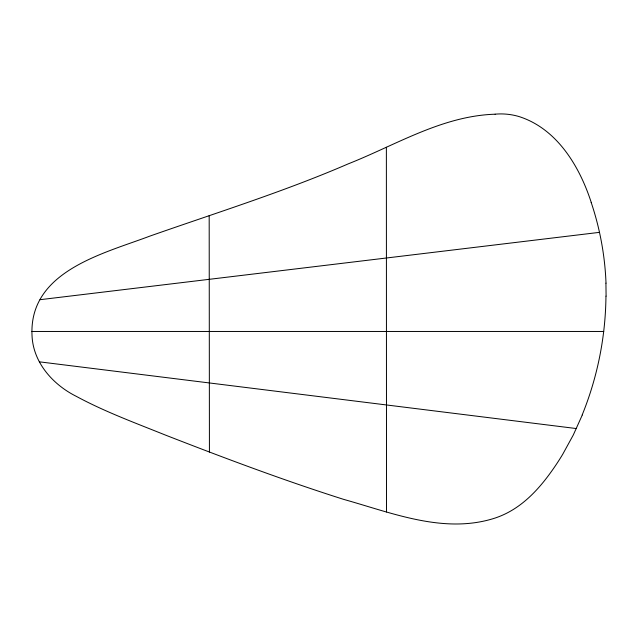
<?xml version="1.0" encoding="UTF-8"?>
<svg xmlns="http://www.w3.org/2000/svg" width="638" height="638" viewBox="0 0 638 638"><rect width="100%" height="100%" fill="white"/><g stroke="black" fill="none" stroke-linecap="round" stroke-linejoin="round"><path stroke-width="0.96" d="M209.424 452.063L209.184 215.612M386.516 511.979L386.373 147.274M606.092 296.144L605.925 283.16M582.287 415.011L573.291 434.988L562.7 454.32A257.122 257.122 0 0 1 550.419 472.87C538.464 489.378 523.981 504.817 505.416 513.837A85.444 85.444 0 0 1 495.112 518.048C444.479 534.485 392.522 513.048 343.882 499.442C283.551 480.302 224.273 457.996 165.314 435.028C135.28 422.93 104.736 411.709 76.201 396.294C53.018 384.706 33.264 362.727 32.036 335.827C28.63 271.214 103.236 253.741 149.842 236.116C216.282 212.765 283.671 191.783 348.388 163.799C396.254 144.858 442.286 115.877 495.112 114.202M599.489 232.352L40.05 299.693M31.9 331.465L603.763 331.465M576.385 428.553L39.357 361.826M591.211 202.342C579.527 166.319 556.982 128.573 518.893 116.515A63.792 63.792 0 0 0 495.112 114.178M605.956 296.144A324 324 0 0 1 582.175 414.963M591.155 202.358A287.985 287.985 0 0 1 606.012 283.16"/></g></svg>
